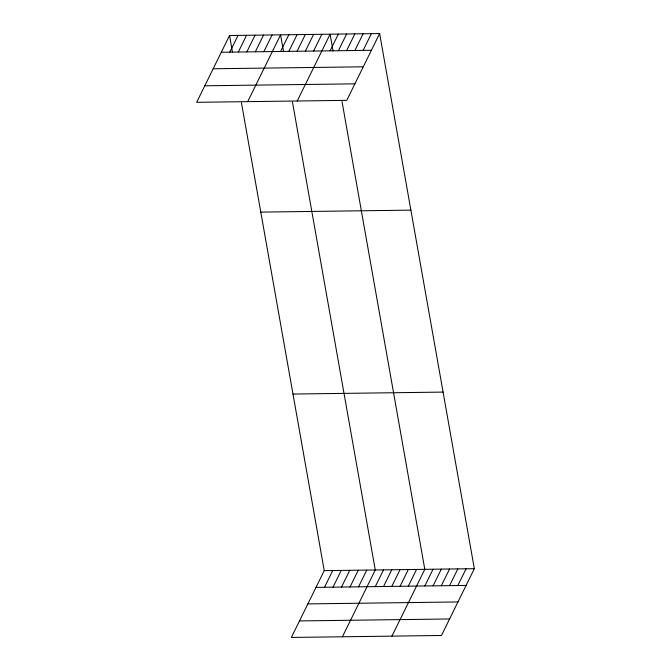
<?xml version="1.0" encoding="UTF-8"?>
<svg xmlns="http://www.w3.org/2000/svg" width="671" height="671" viewBox="0 0 671 671"><rect width="100%" height="100%" fill="white"/><g stroke="black" fill="none" stroke-linecap="round" stroke-linejoin="round"><path stroke-width="1.01" d="M229.532 35.513L196.662 102.311L346.764 100.348L379.635 33.55L229.532 35.513L232.51 52.33M229.809 52.137L238.037 35.404M238.314 52.028L246.551 35.295M246.819 51.919L255.055 35.177M255.324 51.801L263.56 35.068M263.829 51.692L272.065 34.959M247.7 101.648L280.57 34.85L283.548 51.667M280.587 51.474L288.824 34.741M288.84 51.365L297.077 34.632M297.102 51.256L305.339 34.523M305.355 51.147L313.592 34.414M313.609 51.038L321.845 34.305M297.228 101.002L330.098 34.196L333.076 51.013M330.124 50.828L338.352 34.087M338.377 50.719L346.613 33.986M346.63 50.61L354.867 33.877M354.884 50.501L363.12 33.768M363.145 50.392L371.373 33.659M241.443 102.789L324.236 570.652L291.365 637.45L441.468 635.487L474.338 568.689L379.635 33.55M324.512 587.276L332.741 570.535M333.017 587.159L341.245 570.425M341.522 587.05L349.75 570.316M350.027 586.94L358.264 570.207M358.532 586.831L366.769 570.09M342.403 636.779L375.274 569.981L292.472 102.118M375.29 586.605L383.527 569.872M383.544 586.504L391.78 569.763M391.805 586.395L400.033 569.654M400.059 586.286L408.295 569.553M408.312 586.177L416.548 569.444M391.931 636.133L424.802 569.335L342.009 101.472M424.827 585.959L433.055 569.226M433.08 585.85L441.317 569.117M441.333 585.741L449.57 569.008M449.587 585.64L457.823 568.899M457.84 585.531L466.077 568.79M221.304 52.246L371.399 50.283M213.168 68.769L363.271 66.806M204.798 85.796L354.892 83.833M260.784 212.111L410.887 210.14M292.984 394.053L443.086 392.09M324.236 570.652L474.338 568.689M315.999 587.385L466.102 585.422M307.872 603.908L457.966 601.946M299.501 620.927L449.595 618.964"/></g></svg>
